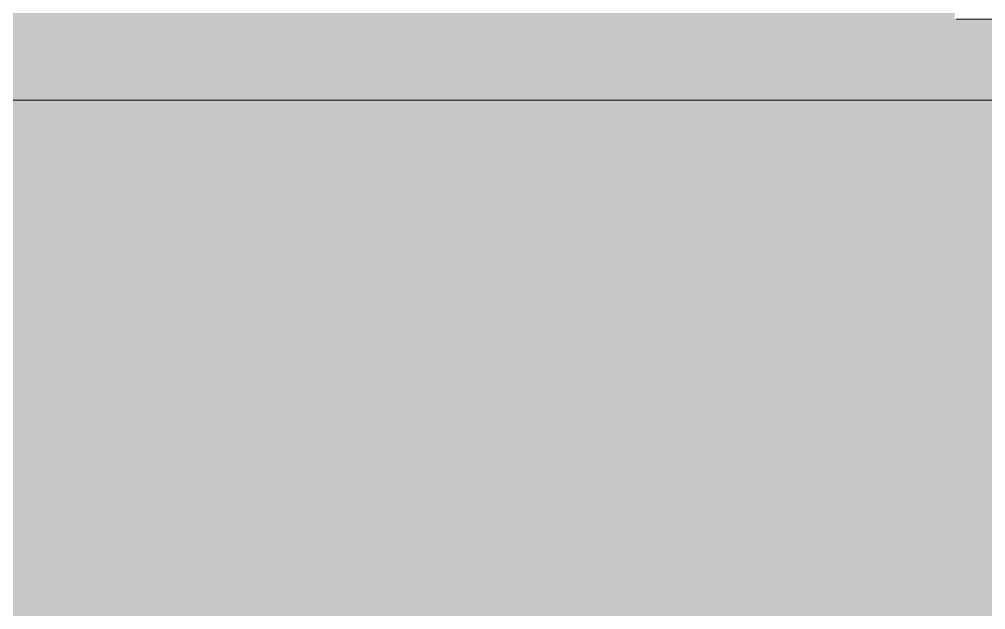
# Model space of a CAD drawing. Header units: millimetres. Extents: x 855 to 48623, y -2192 to 8255.
# Drawn here: x 22694.27 to 22732.24, y 4929.96 to 4953.17 of the extents above; entities that cross this region are included whole.
import ezdxf

# ---------------------------------------------------------------- set-up
doc = ezdxf.new("R2010")
doc.units = ezdxf.units.MM
doc.layers.add('I-FURN-12', color=7, linetype='Continuous', lineweight=9, true_color=0xf7f7f7, transparency=0.7)
doc.layers.add('I-FURN-5', color=7, linetype='Continuous', lineweight=9, true_color=0x7f7f7f, transparency=0.7)
for name, color, linetype, lineweight, true_color in [('I-FURN-25', 7, 'Continuous', 9, 0xd0d0d0), ('I-FURN-4', 7, 'Continuous', 9, 0xacacac), ('I-FURN-48', 7, 'Continuous', 9, 0xdcdcdc), ('I-FURN-6', 7, 'Continuous', 9, 0xc0c0c0), ('I-FURN-9', 7, 'Continuous', 9, 0xd1d1d1), ('I-FURN-91', 7, 'Continuous', 9, 0xc2c2c2)]:
    doc.layers.add(name, color=color, linetype=linetype, lineweight=lineweight, true_color=true_color)

# ---------------------------------------------------------------- blocks, each defined once
blk = doc.blocks.new('Стол базовый прямоугольный - 1_2-26230909-Развертка 2_03-2')
at = {"layer": 'I-FURN-5'}
blk.add_hatch(color=256, dxfattribs=at).paths.add_polyline_path([(2860, 4910), (2900, 4910), (2900, 4950), (2300, 4950), (2300, 4910), (2810.434, 4910)])
at = {"layer": 'I-FURN-6'}
blk.add_line((2300, 4950), (2900, 4950), dxfattribs=at)
blk = doc.blocks.new('iMac_G5_Computer_17quot_Screen_Model_4681 - iMac_G5_Computer_17quot_Screen_Model_4681-V20-Развертка 2_03-2')
at = {"layer": 'I-FURN-12'}
blk.add_hatch(color=256, dxfattribs=at).paths.add_polyline_path([(2700.418, 4950), (2702.92, 4950), (2702.92, 4953.175), (2699.77, 4953.175), (2699.531, 4963.912), (2642.914, 4963.912), (2642.914, 4982.323), (2633.242, 4984.593), (2633.242, 4978.932), (2611.915, 4978.932), (2611.915, 4990.279), (2610.662, 4989.9), (2610.139, 4989.498), (2609.326, 4987.735), (2606.742, 4950.78), (2607.717, 4950), (2699.77, 4950)])
at = {"layer": 'I-FURN-25'}
blk.add_line((2701.653, 4953.175), (2699.823, 4953.175), dxfattribs=at)
at = {"layer": 'I-FURN-4'}
blk.add_line((2607.717, 4950), (2740.26, 4950), dxfattribs=at)
at = {"layer": 'I-FURN-48'}
blk.add_line((2699.823, 4953.175), (2701.586, 4953.175), dxfattribs=at)
at = {"layer": 'I-FURN-91'}
blk.add_line((2740.26, 4950), (2610.618, 4950), dxfattribs=at)

msp = doc.modelspace()

# ---------------------------------------------------------------- block references
at = {"layer": 'I-FURN-4'}
msp.add_blockref('Стол базовый прямоугольный - 1_2-26230909-Развертка 2_03-2', (20031.259, 0), dxfattribs=at)
at = {"layer": 'I-FURN-9'}
msp.add_blockref('iMac_G5_Computer_17quot_Screen_Model_4681 - iMac_G5_Computer_17quot_Screen_Model_4681-V20-Развертка 2_03-2', (20031.259, 0), dxfattribs=at)

doc.saveas('drawing.dxf')
